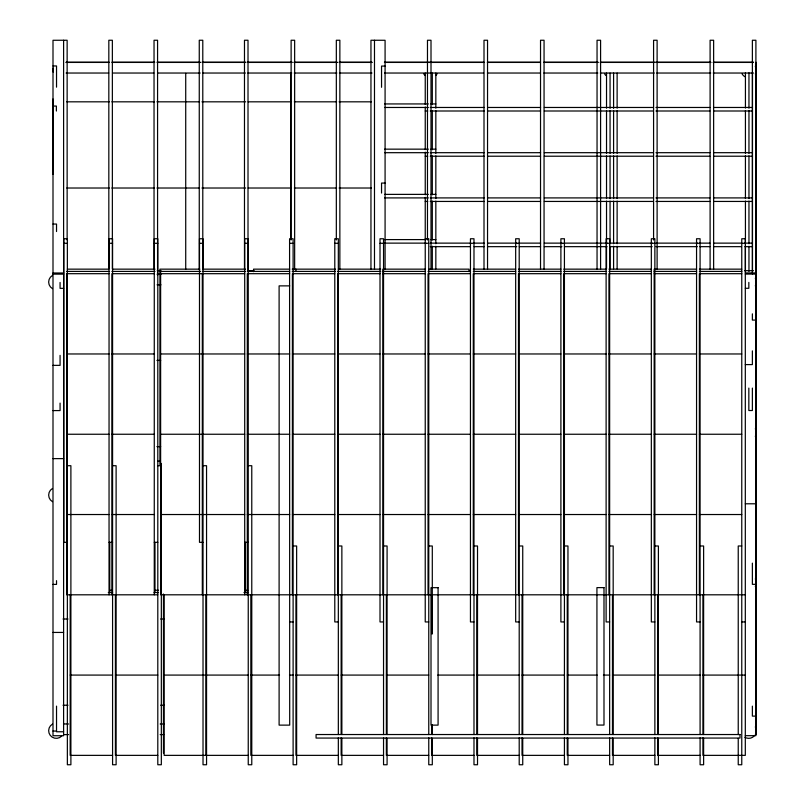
<?xml version="1.0" encoding="UTF-8"?>
<svg xmlns="http://www.w3.org/2000/svg" width="805" height="805" viewBox="0 0 805 805"><rect width="100%" height="100%" fill="white"/><g stroke="black" fill="none" stroke-linecap="round" stroke-linejoin="round"><path stroke-width="1.21" d="M52.848 174.111L52.999 98.995M66.111 62.247L109.369 62.247M111.815 62.247L154.731 62.247M156.925 62.247L200.244 62.247M201.964 62.247L245.666 62.247M247.145 62.247L292.235 62.247M293.966 62.247L337.345 62.247M339.096 62.247L371.98 62.247M384.418 62.247L484.087 62.247M487.397 62.247L540.527 62.247M543.878 62.247L598.226 62.247M600.369 62.247L710.835 62.247M713.351 62.247L753.52 62.247M66.111 62.428L108.725 62.428M112.489 62.428L153.856 62.428M157.619 62.428L200.244 62.428M202.749 62.428L245.374 62.428M247.88 62.428L291.752 62.428M294.258 62.428L336.882 62.428M339.388 62.428L371.98 62.428M384.528 62.428L483.644 62.428M487.407 62.428L540.105 62.428M543.868 62.428L597.813 62.428M600.329 62.428L654.274 62.428M656.789 62.428L710.735 62.428M713.24 62.428L753.389 62.428M52.999 65.96L56.531 65.96L56.531 87.161M385.082 66.07L381.55 66.07L381.55 87.302M66.111 73.034L108.725 73.034M112.489 73.034L153.856 73.034M157.619 73.034L200.244 73.034M202.749 73.034L245.374 73.034M247.88 73.034L291.752 73.034M294.258 73.034L336.882 73.034M339.388 73.034L371.98 73.034M384.528 73.034L483.644 73.034M487.407 73.034L540.105 73.034M543.868 73.034L597.813 73.034M600.329 73.034L654.274 73.034M656.789 73.034L710.735 73.034M713.24 73.034L753.389 73.034M66.775 101.822L109.349 101.822M111.855 101.822L154.429 101.822M156.925 101.822L199.459 101.822M201.964 101.822L245.666 101.822M248.161 101.822L290.615 101.822M294.338 101.822L336.601 101.822M339.096 101.822L371.407 101.822M384.679 103.936L428.351 103.936M430.846 103.936L435.837 103.936M384.679 107.468L428.351 107.468M430.262 107.468L484.177 107.468M487.931 107.468L540.598 107.468M544.361 107.468L653.439 107.468M655.954 107.468L709.869 107.468M713.622 107.468L752.494 107.468M425.241 110.999L427.747 110.999M430.262 110.999L484.177 110.999M487.931 110.999L540.598 110.999M544.361 110.999L653.439 110.999M655.954 110.999L709.869 110.999M713.622 110.999L752.494 110.999M384.679 149.156L428.351 149.156M430.846 149.156L435.837 149.156M384.679 152.688L428.351 152.688M430.262 152.688L484.177 152.688M487.931 152.688L540.598 152.688M544.361 152.688L653.439 152.688M655.954 152.688L709.869 152.688M713.622 152.688L752.494 152.688M425.241 156.22L427.747 156.22M430.262 156.22L484.177 156.22M487.931 156.22L540.598 156.22M544.361 156.22L653.439 156.22M655.954 156.22L709.869 156.22M713.622 156.22L752.494 156.22M385.082 183.067L381.55 183.067L381.55 193.049M66.775 188.018L109.349 188.018M111.855 188.018L154.429 188.018M156.925 188.018L199.459 188.018M201.964 188.018L245.666 188.018M248.161 188.018L290.615 188.018M294.338 188.018L336.601 188.018M339.096 188.018L371.407 188.018M384.679 194.377L428.351 194.377M430.846 194.377L435.837 194.377M384.679 197.909L428.351 197.909M430.262 197.909L484.177 197.909M487.931 197.909L540.598 197.909M544.361 197.909L653.439 197.909M655.954 197.909L709.869 197.909M713.622 197.909L752.494 197.909M425.241 201.441L427.747 201.441M430.262 201.441L484.177 201.441M487.931 201.441L540.598 201.441M544.361 201.441L653.439 201.441M655.954 201.441L709.869 201.441M713.622 201.441L752.494 201.441M52.999 224.052L56.531 224.052L56.531 231.538M425.231 238.753L428.763 238.753L428.763 734.573M384.679 239.598L425.855 239.598M430.846 239.598L435.837 239.598M384.679 243.13L425.855 243.13M430.262 243.13L470.382 243.13M474.145 243.13L484.177 243.13M487.931 243.13L516.77 243.13M519.285 243.13L540.598 243.13M544.361 243.13L561.91 243.13M564.416 243.13L607.051 243.13M609.556 243.13L652.191 243.13M655.954 243.13L697.331 243.13M699.837 243.13L709.869 243.13M713.622 243.13L741.214 243.13M744.977 243.13L752.494 243.13M63.826 243.291L67.358 243.291M109.047 243.291L112.579 243.291M154.268 243.291L157.8 243.291M199.489 243.291L203.021 243.291M244.71 243.291L248.242 243.291M289.579 243.291L293.111 243.291M334.789 243.291L338.331 243.291M380.01 243.291L383.542 243.291M425.231 243.291L428.763 243.291M470.452 243.291L473.984 243.291M515.673 243.291L519.205 243.291M560.894 243.291L564.426 243.291M606.115 243.291L609.647 243.291M651.336 243.291L654.868 243.291M696.556 243.291L700.088 243.291M741.767 243.291L745.309 243.291M430.262 246.662L470.382 246.662M474.145 246.662L484.177 246.662M487.931 246.662L516.77 246.662M519.285 246.662L540.598 246.662M544.361 246.662L561.91 246.662M564.416 246.662L607.051 246.662M609.556 246.662L652.191 246.662M655.954 246.662L697.331 246.662M699.837 246.662L709.869 246.662M713.622 246.662L741.214 246.662M744.977 246.662L752.494 246.662M67.358 269.152L108.504 269.152M112.579 269.152L154.973 269.152M199.821 269.152L159.923 269.152L159.923 464.586M203.021 269.152L245.414 269.152M289.699 269.152L253.545 269.152L253.545 271.657M292.195 269.152L335.504 269.152M338.331 269.152L380.725 269.152M425.231 269.152L382.838 269.152L382.838 594.804M429.146 269.152L469.043 269.152L469.043 271.657M473.28 269.152L515.673 269.152M518.5 269.152L560.894 269.152M563.721 269.152L606.115 269.152M608.942 269.152L651.336 269.152M696.556 269.152L654.163 269.152L654.163 594.804M699.374 269.152L741.767 269.152M157.277 270.681L161.04 270.681M247.729 270.681L254.008 270.681M744.615 270.681L753.4 270.681M66.654 271.416L109.047 271.416M111.875 271.416L154.973 271.416M159.923 271.416L200.526 271.416M202.317 271.416L245.414 271.416M247.306 271.416L289.699 271.416M292.195 271.416L335.504 271.416M337.617 271.416L380.725 271.416M382.838 271.416L425.231 271.416M428.059 271.416L470.452 271.416M473.28 271.416L515.673 271.416M518.5 271.416L560.894 271.416M563.721 271.416L606.115 271.416M608.942 271.416L651.336 271.416M654.163 271.416L696.556 271.416M699.374 271.416L741.767 271.416M52.999 272.996L63.605 272.996M745.309 272.935L755.905 272.935M109.047 273.69L66.654 273.69L66.654 594.804L157.8 594.804M154.268 273.69L111.875 273.69L111.875 594.804M160.628 273.69L244.71 273.69M289.699 273.69L247.306 273.69L247.306 594.804M334.789 273.69L292.396 273.69L292.396 594.804M380.01 273.69L337.617 273.69L337.617 594.804M382.838 273.69L425.231 273.69M470.452 273.69L428.059 273.69L428.059 594.804M515.673 273.69L473.28 273.69L473.28 594.804M560.894 273.69L518.5 273.69L518.5 594.804M606.115 273.69L563.721 273.69L563.721 594.804M651.336 273.69L608.942 273.69L608.942 594.804M654.163 273.69L696.556 273.69M741.767 273.69L699.374 273.69L699.374 594.804M745.309 274.072L755.905 274.072M52.999 274.133L63.605 274.133M157.076 274.213L161.04 274.213M157.076 284.819L160.97 284.819M289.699 285.876L279.104 285.876L279.104 725.124L289.699 725.124L289.579 238.753L293.111 238.753L293.111 764.75L296.643 764.75L296.643 545.991L293.111 545.991M63.605 288.351L60.073 288.351L60.073 282.464M745.309 288.291L748.841 288.291L748.841 282.404M755.905 320.078L752.373 320.078L752.373 313.849M66.654 353.969L109.047 353.969M111.875 353.969L154.268 353.969M160.628 353.969L244.71 353.969M247.306 353.969L289.699 353.969M292.396 353.969L334.789 353.969M337.617 353.969L380.01 353.969M382.838 353.969L425.231 353.969M428.059 353.969L470.452 353.969M473.28 353.969L515.673 353.969M518.5 353.969L560.894 353.969M563.721 353.969L606.115 353.969M608.942 353.969L651.336 353.969M654.163 353.969L696.556 353.969M699.374 353.969L741.767 353.969M156.925 360.419L160.688 360.419M745.309 364.595L752.373 364.595L752.373 350.879M52.999 365.359L60.073 365.359L60.073 355.387M52.999 410.58L60.073 410.58L60.073 403.104M66.654 434.247L109.047 434.247M111.875 434.247L154.268 434.247M160.628 434.247L244.71 434.247M247.306 434.247L289.699 434.247M292.396 434.247L334.789 434.247M337.617 434.247L380.01 434.247M382.838 434.247L425.231 434.247M428.059 434.247L470.452 434.247M473.28 434.247L515.673 434.247M518.5 434.247L560.894 434.247M563.721 434.247L606.115 434.247M608.942 434.247L651.336 434.247M654.163 434.247L696.556 434.247M699.374 434.247L741.767 434.247M156.925 446.614L160.688 446.614M52.999 458.629L63.605 458.629M157.8 461.164L160.155 461.164M67.358 465.713L70.89 465.713L70.89 764.75L67.358 764.75L67.358 238.753L63.826 238.753L63.826 542.329L67.358 542.329M112.579 465.713L116.111 465.713L116.111 764.75L112.579 764.75L112.579 238.753L109.047 238.753L109.047 594.804M157.8 465.713L161.332 465.713M203.021 465.713L206.553 465.713L206.553 764.75L203.021 764.75L203.021 238.753L199.489 238.753L199.489 542.329L203.021 542.329M248.242 465.713L251.774 465.713L251.774 764.75L248.242 764.75L248.242 238.753L244.71 238.753L244.71 594.804M745.309 503.789L755.905 503.789M66.654 514.526L109.047 514.526M111.875 514.526L154.268 514.526M160.628 514.526L244.71 514.526M247.306 514.526L289.699 514.526M292.396 514.526L334.789 514.526M337.617 514.526L380.01 514.526M382.838 514.526L425.231 514.526M428.059 514.526L470.452 514.526M473.28 514.526L515.673 514.526M518.5 514.526L560.894 514.526M563.721 514.526L606.115 514.526M608.942 514.526L651.336 514.526M654.163 514.526L696.556 514.526M699.374 514.526L741.767 514.526M109.047 542.329L112.579 542.329M154.268 542.329L157.8 542.329M244.71 542.329L248.242 542.329M338.331 545.991L341.863 545.991L341.863 734.573M383.542 545.991L387.084 545.991L387.084 734.573M428.763 545.991L432.295 545.991L432.295 633.998M473.984 545.991L477.516 545.991L477.516 734.573M519.205 545.991L522.737 545.991L522.737 734.573M564.426 545.991L567.958 545.991L567.958 734.573M609.647 545.991L613.179 545.991L613.179 734.573M654.868 545.991L658.399 545.991L658.399 734.573M700.088 545.991L703.62 545.991L703.62 734.573M741.767 545.991L738.235 545.991L738.235 734.573M755.905 584.339L752.373 584.339L752.373 563.138M52.999 584.4L56.531 584.4L56.531 580.657M109.55 590.256L112.046 590.256M154.771 590.256L158.505 590.256M245.203 590.256L247.699 590.256M108.303 592.53L112.579 592.53M154.057 592.53L158.505 592.53M243.955 592.53L247.699 592.53M745.309 594.804L160.628 594.804L160.628 271.416M63.021 619.015L68.033 619.015M160.688 619.015L164.441 619.015M289.579 621.943L293.111 621.943M338.331 621.943L334.789 621.943L334.789 238.753L338.331 238.753L338.331 734.573M383.542 621.943L380.01 621.943L380.01 238.753L383.542 238.753L383.542 734.573M428.763 621.943L425.231 621.943L425.241 197.316M473.984 621.943L470.452 621.943L470.452 238.753L473.984 238.753L473.984 734.573M519.205 621.943L515.673 621.943L515.673 238.753L519.205 238.753L519.205 734.573M564.426 621.943L560.894 621.943L560.894 238.753L564.426 238.753L564.426 734.573M609.647 621.943L606.115 621.943L606.115 238.753L609.647 238.753L609.647 734.573M654.868 621.943L651.336 621.943L651.336 238.753L654.868 238.753L654.868 734.573M700.088 621.943L696.556 621.943L696.556 238.753L700.088 238.753L700.088 734.573M741.767 621.943L745.309 621.943M52.999 632.438L63.605 632.438M70.186 675.083L112.579 675.083M115.407 675.083L157.8 675.083M164.16 675.083L248.242 675.083M250.838 675.083L279.516 675.083M289.488 675.083L293.231 675.083M295.938 675.083L338.331 675.083M341.149 675.083L383.542 675.083M386.37 675.083L428.763 675.083M437.829 675.083L473.984 675.083M476.812 675.083L519.205 675.083M522.032 675.083L564.426 675.083M567.253 675.083L597.179 675.083M603.408 675.083L609.647 675.083M612.474 675.083L654.868 675.083M657.695 675.083L700.088 675.083M702.916 675.083L745.309 675.083M63.021 705.22L68.033 705.22M160.688 705.22L164.441 705.22M755.905 716.108L752.373 716.108L752.373 706.136M63.474 723.937L68.616 723.997M160.175 723.997L164.22 723.997M52.999 731.061L56.531 731.061M63.605 731.765L56.531 731.765L56.531 706.126M63.605 734.593L68.616 734.593M160.175 734.593L163.938 734.593M745.309 735.669L755.905 735.669L755.905 40.25L752.373 40.25L752.373 273.891M112.579 755.362L70.186 755.362L70.186 594.804M157.8 755.362L115.407 755.362L115.407 594.804M248.242 755.362L164.16 755.362L164.16 594.804M293.231 755.362L250.838 755.362L250.838 594.804M338.331 755.362L295.938 755.362L295.938 594.804M383.542 755.362L341.149 755.362L341.149 737.803M428.763 755.362L386.37 755.362L386.37 737.803M473.984 755.362L431.591 755.362L431.591 737.803M519.205 755.362L476.812 755.362L476.812 737.803M564.426 755.362L522.032 755.362L522.032 737.803M609.647 755.362L567.253 755.362L567.253 737.803M654.868 755.362L612.474 755.362L612.474 737.803M700.088 755.362L657.695 755.362L657.695 737.803M53.08 137.866L53.09 141.398M53.16 170.59L53.17 174.121M52.848 102.527L52.848 106.059L56.38 106.059L56.38 111.04M756.026 62.247L756.026 734.532M752.494 72.279L752.494 271.506M752.373 388.08L752.373 410.52L748.841 410.52L748.841 388.08M748.962 72.853L748.962 108.222M748.962 110.557L748.962 153.393M748.962 155.808L748.962 198.573M748.962 201.049L748.962 243.784M748.962 246.26L748.962 271.436M745.43 72.853L745.43 108.041M745.43 110.557L745.43 153.292M745.43 155.808L745.43 198.543M745.43 201.049L745.43 243.784M745.43 246.3L745.43 271.436M738.235 738.346L738.235 764.75L741.767 764.75L741.767 238.753L745.309 238.753L745.309 755.362L702.916 755.362L702.916 737.803M713.633 269.071L713.633 40.25L710.101 40.25L710.101 269.071M703.62 738.346L703.62 764.75L700.088 764.75L700.088 737.803M702.916 594.804L702.916 734.039M658.399 738.346L658.399 764.75L654.868 764.75L654.868 737.803M657.695 594.804L657.695 734.039M657.111 269.071L657.111 40.25L653.58 40.25L653.58 239.981M617.123 73.084L617.123 108.222M617.123 110.728L617.123 153.393M617.123 155.908L617.123 198.573M617.123 201.079L617.123 243.754M617.123 246.26L617.123 268.85M613.591 73.084L613.591 108.383M613.591 110.728L613.591 153.493M613.591 155.908L613.591 198.604M613.591 201.079L613.591 243.754M613.591 246.219L613.591 268.85M613.179 738.346L613.179 764.75L609.647 764.75L609.647 737.803M612.474 594.804L612.474 734.039M610.059 73.084L610.059 108.383M610.059 110.728L610.059 153.493M610.059 155.908L610.059 198.604M610.059 201.079L610.059 243.754M610.059 246.219L610.059 268.85M606.527 73.084L606.527 108.222M606.527 110.728L606.527 153.393M606.527 155.908L606.527 198.573M606.527 201.079L606.527 243.754M606.527 246.26L606.527 268.85M600.59 269.071L600.59 40.25L597.048 40.25L597.048 269.071M567.958 738.346L567.958 764.75L564.426 764.75L564.426 737.803M567.253 594.804L567.253 734.039M544.059 269.071L544.059 40.25L540.527 40.25L540.527 269.071M522.737 738.346L522.737 764.75L519.205 764.75L519.205 737.803M522.032 594.804L522.032 734.039M487.538 269.071L487.538 40.25L484.006 40.25L484.006 269.071M477.516 738.346L477.516 764.75L473.984 764.75L473.984 737.803M476.812 594.804L476.812 734.039M435.837 73.084L435.837 108.222M435.837 110.728L435.837 153.393M435.837 155.908L435.837 198.573M435.837 201.079L435.837 243.754M435.837 246.26L435.837 268.85M432.305 73.084L432.305 104.63M432.305 110.728L432.305 149.74M432.305 155.908L432.305 194.84M432.305 201.079L432.305 239.981M432.305 246.219L432.305 268.85M432.295 724.52L432.295 734.573M432.295 738.346L432.295 764.75L428.763 764.75L428.763 737.803M431.591 594.804L431.591 633.696M431.591 725.255L431.591 734.039M431.007 269.071L431.007 40.25L427.475 40.25L427.475 239.981M425.241 73.084L425.241 104.449M425.241 106.964L425.241 149.629M425.241 152.145L425.241 194.81M387.084 738.346L387.084 764.75L383.542 764.75L383.542 737.803M386.37 594.804L386.37 734.039M385.082 269.504L385.082 40.28L370.954 40.25L370.954 269.071M374.486 40.25L374.486 269.293M341.863 738.346L341.863 764.75L338.331 764.75L338.331 737.803M341.149 594.804L341.149 734.039M339.861 269.071L339.861 40.25L336.329 40.25L336.329 239.981M295.938 269.152L295.938 271.416M294.65 269.071L294.65 40.25L291.118 40.25L291.118 239.981M290.615 73.376L290.615 239.236M248.01 271.577L248.01 40.25L244.479 40.25L244.479 269.071M245.414 542.359L245.414 592.53M205.849 594.804L205.849 755.362M202.79 269.071L202.79 40.25L199.258 40.25L199.258 269.071M202.317 273.69L202.317 594.804M185.724 73.376L185.724 269.222M163.455 594.02L163.455 753.088M161.332 463.439L161.332 764.75L157.8 764.75L157.8 238.753L154.268 238.753L154.268 594.804M157.569 275.35L157.569 40.25L154.037 40.25L154.037 269.071M154.973 542.359L154.973 592.53M112.358 269.071L112.358 40.25L108.826 40.25L108.826 269.071M109.752 542.359L109.752 592.53M67.137 239.981L67.137 40.25L52.999 40.28L52.999 735.73L63.605 735.73L63.605 40.25M53.15 72.058A7.627 7.627 0 0 1 53.15 68.113M437.014 73.899A7.627 7.627 0 0 1 435.807 75.479M425.01 75.479A7.627 7.627 0 0 1 423.802 73.899M61.683 736.112A7.627 7.627 0 0 1 50.232 735.357A7.627 7.627 0 0 1 52.476 724.108M755.321 578.875A7.627 7.627 0 0 1 755.321 586.513M755.321 278.238A7.627 7.627 0 0 1 755.321 285.866M755.321 726.905A7.627 7.627 0 0 1 755.321 734.532M754.114 736.112A7.627 7.627 0 0 1 744.897 737.33M52.476 288.663A7.627 7.627 0 0 1 52.476 275.441M52.476 501.686A7.627 7.627 0 0 1 52.476 488.474M605.893 75.479A7.627 7.627 0 0 1 604.676 73.899M755.321 428.733A7.627 7.627 0 0 1 755.321 436.36M755.321 66.272A7.627 7.627 0 0 1 755.321 73.899M744.897 76.696A7.627 7.627 0 0 1 742.109 73.899M438.081 587.68L431.007 587.68L431.007 725.124L438.081 725.124L438.081 587.68M603.992 587.62L596.928 587.62L596.928 725.063L603.992 725.063L603.992 587.62M740.006 734.532L316.073 734.532L316.073 738.064L740.006 738.064L740.006 734.532"/></g></svg>
